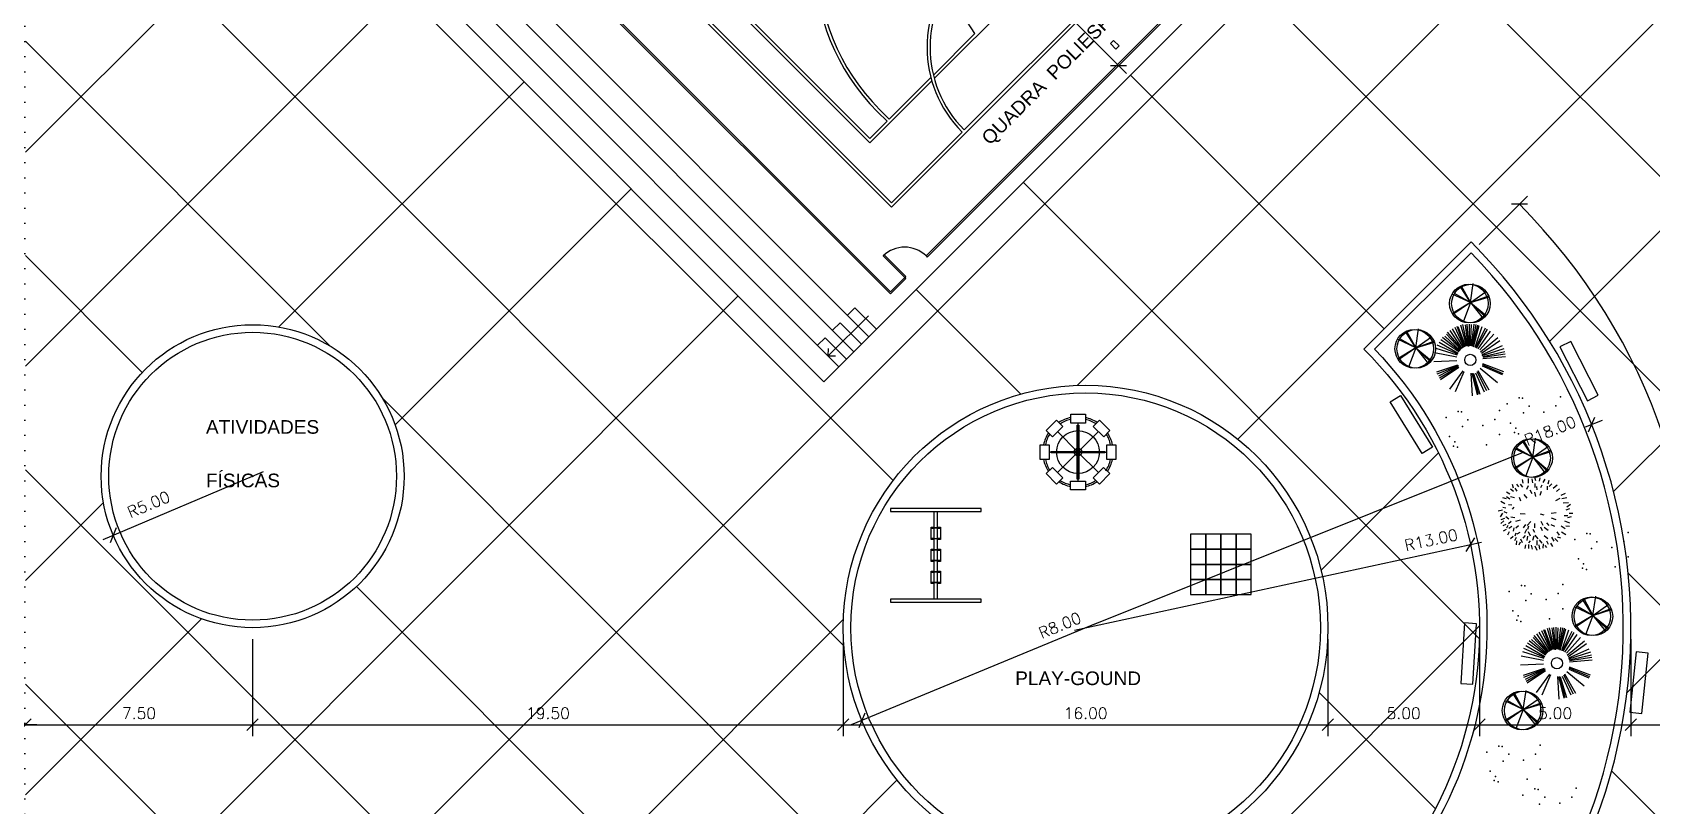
# Model space of a CAD drawing. Header units: millimetres. Extents: x 71 to 407, y 12 to 405.
# Drawn here: x 242.8 to 296.2, y 191 to 216.5 of the extents above; entities that cross this region are included whole.
import ezdxf

# ---------------------------------------------------------------- set-up
doc = ezdxf.new("R2010")
doc.units = ezdxf.units.MM
doc.header["$LTSCALE"] = 0.25
for name, color, linetype in [('ALAMBRADO', 1, 'Continuous'), ('BANCOS', 21, 'Continuous'), ('canteiro', 4, 'Continuous'), ('COTA', 240, 'Continuous'), ('COTAS', 240, 'Continuous'), ('EXTERN', 7, 'Continuous'), ('EXTERN-I', 251, 'Continuous'), ('GRAMA', 3, 'Continuous'), ('PISO-CONCRETO', 8, 'Continuous'), ('pisos-concreto', 9, 'Continuous'), ('QUADRA-LINH-1', 1, 'Continuous'), ('QUADRA-LINH-3', 1, 'Continuous'), ('QUADRA-LINH-5', 1, 'Continuous'), ('QUADRA-LINH-7', 1, 'Continuous'), ('TEXTO1', 7, 'Continuous')]:
    doc.layers.add(name, color=color, linetype=linetype)
doc.layers.add('PLANTS', color=3, linetype='Continuous', lineweight=25)
doc.styles.get("Standard").update_dxf_attribs({"font": 'romans.shx'})
doc.styles.add('TECHNICLIGHT', font='arial.ttf')
doc.dimstyles.new('250', dxfattribs={"dimscale": 2.5, "dimtxt": 0.15, "dimasz": 0.15, "dimexe": 0.15, "dimexo": 0.15, "dimgap": 0.075, "dimtad": 1, "dimzin": 4, "dimdsep": 46, "dimtxsty": 'Standard', "dimblk1": 'OBLIQUE', "dimblk2": 'OBLIQUE', "dimsah": 1, "dimcen": 0.09, "dimdle": 0.15, "dimclrd": 256, "dimclre": 256, "dimclrt": 7, "dimadec": 0, "dimazin": 0, "dimtfac": 1, "dimtmove": 2, "dimatfit": 3, "dimldrblk": 'ORIGIN', "dimfxl": 1, "dimtolj": 1, "dimtzin": 4, "dimlwd": -1, "dimarcsym": 0})

# ---------------------------------------------------------------- blocks, each defined once
blk = doc.blocks.new('_OBLIQUE')
at = {"color": 0, "linetype": 'ByBlock'}
blk.add_line((-0.5, -0.5), (0.5, 0.5), dxfattribs=at)
blk = doc.blocks.new('*D39')
at = {"layer": 'COTAS'}
blk.add_line((278.885, 215.132), (254.313, 239.704), dxfattribs=at)
at = {"layer": 'DEFPOINTS', "color": 0}
for p in [(254.578, 239.439), (254.578, 239.439), (278.62, 215.397)]:
    blk.add_point(p, dxfattribs=at)
at = {"layer": 'COTAS', "xscale": 0.375, "yscale": 0.375, "zscale": 0.375}
for p, rotation in [((254.578, 239.439), 134.9999999999999), ((278.62, 215.397), 314.9999999999998)]:
    blk.add_blockref('_OBLIQUE', p, dxfattribs=dict(at, rotation=rotation))
at = {"layer": 'COTAS', "color": 7, "insert": (266.864, 227.683), "char_height": 0.375, "attachment_point": 5, "rotation": 315}
blk.add_mtext('\\A1;34.00', dxfattribs=at)
blk = doc.blocks.new('_Origin')
at = {"color": 0, "linetype": 'ByBlock', "lineweight": -2}
blk.add_line((0, 0), (-1, 0), dxfattribs=at)
blk.add_circle((0, 0), 0.5, dxfattribs=at)
blk = doc.blocks.new('B')
at = {"layer": 'BANCOS'}
blk.add_lwpolyline([(-1, 0), (1, 0), (1, 0.4), (-1, 0.4)], close=True, dxfattribs=at)
blk = doc.blocks.new('T34A')
at = {"color": 91, "linetype": 'Continuous'}
for p, q in [((-0.071, 0.189), (-0.207, 0.461)), ((-0.056, 0.186), (-0.181, 0.472)), ((-0.053, 0.193), (-0.15, 0.492)), ((-0.044, 0.198), (-0.124, 0.494)), ((0.018, 0.205), (0.023, 0.524)), ((0.068, 0.202), (0.148, 0.506)), ((0.095, 0.188), (0.207, 0.48)), ((0.109, 0.186), (0.251, 0.463)), ((-0.14, 0.116), (-0.411, 0.253)), ((-0.126, 0.129), (-0.369, 0.33)), ((-0.076, 0.182), (-0.233, 0.446)), ((0.119, 0.18), (0.286, 0.434)), ((0.14, 0.169), (0.32, 0.409)), ((0.149, 0.157), (0.353, 0.383)), ((0.159, 0.148), (0.371, 0.351)), ((0.169, 0.137), (0.396, 0.324)), ((0.177, 0.128), (0.422, 0.307)), ((0.182, 0.118), (0.442, 0.269)), ((0.191, 0.1), (0.463, 0.238)), ((-0.166, 0.022), (-0.48, 0.023)), ((-0.171, 0.005), (-0.474, -0.047)), ((0.198, 0.081), (0.491, 0.171)), ((0.199, 0.089), (0.481, 0.2)), ((0.203, 0.026), (0.516, 0.027)), ((0.206, 0.067), (0.489, 0.154)), ((0.21, 0.054), (0.509, 0.116)), ((0.21, 0.042), (0.513, 0.088)), ((0.211, 0), (0.507, -0.033)), ((0.213, 0.015), (0.516, -0.002)), ((0.215, 0.035), (0.51, 0.052)), ((-0.172, -0.018), (-0.467, -0.085)), ((-0.169, -0.009), (-0.463, -0.064)), ((-0.166, -0.045), (-0.435, -0.148)), ((-0.15, -0.065), (-0.42, -0.18)), ((-0.137, -0.078), (-0.412, -0.215)), ((-0.107, -0.112), (-0.319, -0.339)), ((-0.074, -0.141), (-0.214, -0.414)), ((-0.058, -0.144), (-0.197, -0.424)), ((-0.042, -0.149), (-0.171, -0.435)), ((0.027, -0.16), (0.036, -0.476)), ((0.044, -0.163), (0.072, -0.471)), ((0.055, -0.158), (0.106, -0.468)), ((0.069, -0.154), (0.147, -0.461)), ((0.084, -0.152), (0.189, -0.442)), ((0.103, -0.145), (0.263, -0.411)), ((0.121, -0.134), (0.303, -0.384)), ((0.148, -0.124), (0.352, -0.333)), ((0.163, -0.103), (0.399, -0.287)), ((0.177, -0.08), (0.43, -0.25)), ((0.187, -0.069), (0.449, -0.22)), ((0.188, -0.061), (0.47, -0.179)), ((0.195, -0.041), (0.486, -0.136)), ((0.205, -0.03), (0.495, -0.117)), ((0.208, -0.022), (0.502, -0.097)), ((0.213, -0.012), (0.511, -0.068))]:
    blk.add_line(p, q, dxfattribs=at)
at = {"color": 1, "linetype": 'Continuous'}
blk.add_circle((0.018, 0.017), 0.0777, dxfattribs=at)
blk = doc.blocks.new('Biptre23')
for p, q in [((-1.17, 2.49), (-1.27, 2.87)), ((-0.82, 2.59), (-0.96, 2.94)), ((-0.6, 2.84), (-0.75, 3.12)), ((-0.29, 2.87), (-0.29, 3.19)), ((0.07, 2.84), (0.17, 3.16)), ((0.52, 2.84), (0.52, 3.16)), ((0.66, 2.63), (0.84, 2.91)), ((1.05, 2.56), (1.3, 2.91)), ((-2.3, 1.46), (-2.61, 1.61)), ((-2.37, 1.75), (-2.51, 2.03)), ((-1.98, 1.57), (-2.22, 1.78)), ((-1.94, 1.96), (-2.15, 2.17)), ((-1.59, 2.03), (-1.84, 2.24)), ((-1.63, 2.38), (-1.77, 2.66)), ((-0.99, 1.18), (-1.31, 1.43)), ((-1.2, 1.92), (-1.13, 2.28)), ((-0.64, 1.64), (-0.89, 1.92)), ((-0.53, 2.24), (-0.6, 2.59)), ((-0.29, 1.5), (-0.46, 1.85)), ((-0.29, 2.1), (-0.39, 2.38)), ((-0.04, 2.35), (0.03, 2.63)), ((0.07, 1.71), (0.1, 2.06)), ((0.59, 2.31), (0.52, 2.63)), ((1.4, 2.35), (1.58, 2.63)), ((1.51, 1.57), (1.83, 1.85)), ((1.86, 2.13), (2.18, 2.38)), ((2, 1.85), (2.39, 2.03)), ((2.18, 1.5), (2.64, 1.64)), ((2.6, 1.25), (2.85, 1.54)), ((-2.79, 0.23), (-3.18, 0.34)), ((-2.75, 0.69), (-3.07, 0.69)), ((-2.54, 1.15), (-2.89, 1.25)), ((-2.44, 0.72), (-2.79, 0.87)), ((-2.08, 0.94), (-2.44, 0.94)), ((-2.15, 0.27), (-2.44, 0.23)), ((-1.94, 0.13), (-2.05, -0.08)), ((-1.48, 0.79), (-1.66, 1.08)), ((0.45, 0.09), (0.77, 0.09)), ((1.37, 0.37), (1.79, 0.55)), ((2.53, 0.44), (2.85, 0.51)), ((2.6, 0.97), (2.88, 1.15)), ((2.88, 0.34), (3.2, 0.51)), ((2.92, 0.76), (3.24, 0.83)), ((-2.86, -0.37), (-3.21, -0.54)), ((-2.79, -0.61), (-2.93, -0.97)), ((-2.61, -0.12), (-2.89, -0.12)), ((-2.51, -1.04), (-2.79, -1.21)), ((-2.51, -1.25), (-2.72, -1.53)), ((-2.4, -0.51), (-2.68, -0.47)), ((-2.12, -1), (-2.44, -0.86)), ((-1.87, -1.14), (-2.05, -1.42)), ((-1.63, -0.75), (-2.01, -0.79)), ((-1.13, -0.86), (-1.52, -1.07)), ((-1.17, -1.39), (-1.34, -1.64)), ((-0.82, -0.23), (-1.27, -0.3)), ((-0.6, -1.11), (-0.71, -1.46)), ((-0.18, -0.75), (-0.43, -1.18)), ((-0.29, -1.21), (-0.32, -1.5)), ((0.14, -1.35), (0.35, -1.6)), ((0.17, -0.83), (0.24, -1.21)), ((0.66, -0.51), (0.91, -0.83)), ((0.73, -1), (0.95, -1.28)), ((1.05, -0.97), (1.47, -1.14)), ((1.16, -0.54), (1.44, -0.72)), ((1.47, -0.01), (1.9, -0.08)), ((1.58, -0.61), (1.93, -0.68)), ((2.25, -1.11), (2.5, -1.35)), ((2.5, -0.51), (2.88, -0.65)), ((2.64, -1), (3.06, -1.14)), ((2.67, -0.01), (3.13, -0.08)), ((2.88, -0.4), (3.2, -0.37)), ((-2.26, -1.53), (-2.51, -1.71)), ((-2.15, -1.95), (-2.37, -2.16)), ((-2.08, -1.57), (-2.15, -1.81)), ((-1.73, -1.57), (-1.94, -1.81)), ((-1.84, -2.09), (-1.91, -2.41)), ((-1.41, -2.41), (-1.59, -2.66)), ((-1.52, -1.64), (-1.52, -1.95)), ((-1.24, -2.06), (-1.27, -2.34)), ((-1.13, -2.41), (-1.2, -2.73)), ((-0.92, -1.92), (-1.13, -2.13)), ((-1.03, -2.69), (-0.99, -3.04)), ((-0.68, -2.73), (-0.75, -3.01)), ((-0.71, -2.45), (-0.5, -2.73)), ((-0.39, -2.06), (-0.53, -2.34)), ((-0.39, -1.53), (-0.5, -1.92)), ((-0.22, -1.67), (0.03, -1.99)), ((-0.18, -2.06), (-0.15, -2.45)), ((0.14, -2.41), (0.03, -2.62)), ((0.07, -2.76), (0.17, -3.12)), ((0.31, -2.76), (0.49, -3.08)), ((0.35, -1.95), (0.35, -2.34)), ((0.42, -1.85), (0.77, -2.09)), ((0.66, -2.76), (0.91, -3.08)), ((0.7, -2.27), (0.8, -2.66)), ((0.91, -2.16), (1.19, -2.37)), ((0.98, -2.59), (1.12, -2.94)), ((1.23, -1.67), (1.61, -1.85)), ((1.33, -2.41), (1.37, -2.8)), ((1.51, -2.52), (1.69, -2.66)), ((1.54, -2.09), (1.76, -2.34)), ((1.9, -1.67), (2.18, -1.95)), ((1.93, -2.2), (2.18, -2.45)), ((2.21, -1.71), (2.53, -1.92)), ((2.39, -1.53), (2.67, -1.53)), ((-0.18, -2.87), (-0.15, -3.19))]:
    blk.add_line(p, q)
blk = doc.blocks.new('T41')
at = {"color": 86, "linetype": 'Continuous'}
for p, q in [((0.004, 0.005), (-0.195, 0.432)), ((0.004, 0.005), (-0.082, 0.469)), ((0.004, 0.005), (-0.054, 0.475)), ((0.004, 0.005), (-0.443, 0.154)), ((-0.442, -0.144), (0.004, 0.005)), ((0.004, 0.005), (-0.435, -0.172)), ((0.004, 0.005), (-0.285, -0.343)), ((0.004, 0.005), (-0.285, -0.401)), ((0.004, 0.005), (0.382, 0.324)), ((0.004, 0.005), (0.407, 0.292)), ((0.004, 0.005), (0.442, 0.238)), ((0.004, 0.005), (0.437, -0.256)), ((0.004, 0.005), (0.212, -0.469)), ((0.004, 0.005), (0.186, -0.48))]:
    blk.add_line(p, q, dxfattribs=at)
at = {"color": 3, "linetype": 'Continuous'}
for centre in [(0.018, -0.039), (0.029, 0.01)]:
    blk.add_circle(centre, 0.472, dxfattribs=at)
blk = doc.blocks.new('*D59')
at = {"layer": 'COTA', "lineweight": -2}
blk.add_line((250.032, 196.468), (250.032, 193.269), dxfattribs=at)
at = {"layer": 'COTA'}
blk.add_line((242.157, 193.644), (250.407, 193.644), dxfattribs=at)
at = {"layer": 'DEFPOINTS', "color": 0}
for p in [(250.032, 196.843), (242.532, 193.644), (250.032, 193.644)]:
    blk.add_point(p, dxfattribs=at)
at = {"layer": 'COTA', "xscale": 0.375, "yscale": 0.375, "zscale": 0.375, "rotation": 180}
blk.add_blockref('_OBLIQUE', (242.532, 193.644), dxfattribs=at)
at = {"layer": 'COTA', "xscale": 0.375, "yscale": 0.375, "zscale": 0.375}
blk.add_blockref('_OBLIQUE', (250.032, 193.644), dxfattribs=at)
at = {"layer": 'COTA', "color": 7, "insert": (246.282, 194.019), "char_height": 0.375, "attachment_point": 5}
blk.add_mtext('\\A1;7.50', dxfattribs=at)
blk = doc.blocks.new('*D60')
at = {"layer": 'COTA', "lineweight": -2}
for p, q in [((250.032, 196.468), (250.032, 193.269)), ((269.532, 196.468), (269.532, 193.269))]:
    blk.add_line(p, q, dxfattribs=at)
at = {"layer": 'COTA'}
blk.add_line((249.657, 193.644), (269.907, 193.644), dxfattribs=at)
at = {"layer": 'DEFPOINTS', "color": 0}
for p in [(250.032, 196.843), (269.532, 196.843), (269.532, 193.644)]:
    blk.add_point(p, dxfattribs=at)
at = {"layer": 'COTA', "xscale": 0.375, "yscale": 0.375, "zscale": 0.375, "rotation": 180}
blk.add_blockref('_OBLIQUE', (250.032, 193.644), dxfattribs=at)
at = {"layer": 'COTA', "xscale": 0.375, "yscale": 0.375, "zscale": 0.375}
blk.add_blockref('_OBLIQUE', (269.532, 193.644), dxfattribs=at)
at = {"layer": 'COTA', "color": 7, "insert": (259.782, 194.019), "char_height": 0.375, "attachment_point": 5}
blk.add_mtext('\\A1;19.50', dxfattribs=at)
blk = doc.blocks.new('*D61')
at = {"layer": 'COTA', "lineweight": -2}
for p, q in [((269.532, 196.468), (269.532, 193.269)), ((285.532, 196.468), (285.532, 193.269))]:
    blk.add_line(p, q, dxfattribs=at)
at = {"layer": 'COTA'}
blk.add_line((269.157, 193.644), (285.907, 193.644), dxfattribs=at)
at = {"layer": 'DEFPOINTS', "color": 0}
for p in [(269.532, 196.843), (285.532, 196.843), (285.532, 193.644)]:
    blk.add_point(p, dxfattribs=at)
at = {"layer": 'COTA', "xscale": 0.375, "yscale": 0.375, "zscale": 0.375, "rotation": 180}
blk.add_blockref('_OBLIQUE', (269.532, 193.644), dxfattribs=at)
at = {"layer": 'COTA', "xscale": 0.375, "yscale": 0.375, "zscale": 0.375}
blk.add_blockref('_OBLIQUE', (285.532, 193.644), dxfattribs=at)
at = {"layer": 'COTA', "color": 7, "insert": (277.532, 194.019), "char_height": 0.375, "attachment_point": 5}
blk.add_mtext('\\A1;16.00', dxfattribs=at)
blk = doc.blocks.new('*D62')
at = {"layer": 'COTA', "lineweight": -2}
for p, q in [((285.532, 196.468), (285.532, 193.269)), ((290.532, 196.468), (290.532, 193.269))]:
    blk.add_line(p, q, dxfattribs=at)
at = {"layer": 'COTA'}
blk.add_line((285.157, 193.644), (290.907, 193.644), dxfattribs=at)
at = {"layer": 'DEFPOINTS', "color": 0}
for p in [(285.532, 196.843), (290.532, 196.843), (290.532, 193.644)]:
    blk.add_point(p, dxfattribs=at)
at = {"layer": 'COTA', "xscale": 0.375, "yscale": 0.375, "zscale": 0.375, "rotation": 180}
blk.add_blockref('_OBLIQUE', (285.532, 193.644), dxfattribs=at)
at = {"layer": 'COTA', "xscale": 0.375, "yscale": 0.375, "zscale": 0.375}
blk.add_blockref('_OBLIQUE', (290.532, 193.644), dxfattribs=at)
at = {"layer": 'COTA', "color": 7, "insert": (288.032, 194.019), "char_height": 0.375, "attachment_point": 5}
blk.add_mtext('\\A1;5.00', dxfattribs=at)
blk = doc.blocks.new('*D63')
at = {"layer": 'COTA', "lineweight": -2}
for p, q in [((290.532, 196.468), (290.532, 193.269)), ((295.532, 196.468), (295.532, 193.269))]:
    blk.add_line(p, q, dxfattribs=at)
at = {"layer": 'COTA'}
blk.add_line((290.157, 193.644), (295.907, 193.644), dxfattribs=at)
at = {"layer": 'DEFPOINTS', "color": 0}
for p in [(290.532, 196.843), (295.532, 196.843), (295.532, 193.644)]:
    blk.add_point(p, dxfattribs=at)
at = {"layer": 'COTA', "xscale": 0.375, "yscale": 0.375, "zscale": 0.375, "rotation": 180}
blk.add_blockref('_OBLIQUE', (290.532, 193.644), dxfattribs=at)
at = {"layer": 'COTA', "xscale": 0.375, "yscale": 0.375, "zscale": 0.375}
blk.add_blockref('_OBLIQUE', (295.532, 193.644), dxfattribs=at)
at = {"layer": 'COTA', "color": 7, "insert": (293.032, 194.019), "char_height": 0.375, "attachment_point": 5}
blk.add_mtext('\\A1;5.00', dxfattribs=at)
blk = doc.blocks.new('*D64')
at = {"layer": 'COTA', "lineweight": -2}
for p, q in [((295.532, 196.468), (295.532, 193.269)), ((363.032, 193.968), (363.032, 193.269))]:
    blk.add_line(p, q, dxfattribs=at)
at = {"layer": 'COTA'}
blk.add_line((295.157, 193.644), (363.407, 193.644), dxfattribs=at)
at = {"layer": 'DEFPOINTS', "color": 0}
for p in [(295.532, 196.843), (363.032, 194.343), (363.032, 193.644)]:
    blk.add_point(p, dxfattribs=at)
at = {"layer": 'COTA', "xscale": 0.375, "yscale": 0.375, "zscale": 0.375, "rotation": 180}
blk.add_blockref('_OBLIQUE', (295.532, 193.644), dxfattribs=at)
at = {"layer": 'COTA', "xscale": 0.375, "yscale": 0.375, "zscale": 0.375}
blk.add_blockref('_OBLIQUE', (363.032, 193.644), dxfattribs=at)
at = {"layer": 'COTA', "color": 7, "insert": (329.282, 194.019), "char_height": 0.375, "attachment_point": 5}
blk.add_mtext('\\A1;67.50', dxfattribs=at)
blk = doc.blocks.new('*D87')
at = {"layer": 'COTA'}
blk.add_line((242.907, 193.644), (237.157, 193.644), dxfattribs=at)
at = {"layer": 'DEFPOINTS', "color": 0}
for p in [(237.532, 193.644), (237.532, 193.644), (242.532, 193.644)]:
    blk.add_point(p, dxfattribs=at)
at = {"layer": 'COTA', "xscale": 0.375, "yscale": 0.375, "zscale": 0.375, "rotation": 180}
blk.add_blockref('_OBLIQUE', (237.532, 193.644), dxfattribs=at)
at = {"layer": 'COTA', "xscale": 0.375, "yscale": 0.375, "zscale": 0.375}
blk.add_blockref('_OBLIQUE', (242.532, 193.644), dxfattribs=at)
at = {"layer": 'COTA', "color": 7, "insert": (240.032, 194.019), "char_height": 0.375, "attachment_point": 5}
blk.add_mtext('\\A1;5.00', dxfattribs=at)
blk = doc.blocks.new('*D99')
at = {"layer": 'COTA'}
blk.add_line((277.878, 196.986), (269.794, 193.637), dxfattribs=at)
at = {"layer": 'DEFPOINTS', "color": 0}
for p in [(277.532, 196.843), (270.141, 193.781)]:
    blk.add_point(p, dxfattribs=at)
at = {"layer": 'COTA', "xscale": 0.375, "yscale": 0.375, "zscale": 0.375, "rotation": 202.5005926399697}
blk.add_blockref('_OBLIQUE', (270.141, 193.781), dxfattribs=at)
at = {"layer": 'COTA', "color": 7, "insert": (276.681, 196.923), "char_height": 0.375, "attachment_point": 5, "rotation": 22.5006}
blk.add_mtext('\\A1;R8.00', dxfattribs=at)
blk = doc.blocks.new('*D100')
at = {"layer": 'COTA'}
blk.add_line((277.165, 196.763), (290.606, 199.662), dxfattribs=at)
at = {"layer": 'DEFPOINTS', "color": 0}
for p in [(290.24, 199.583), (277.532, 196.843)]:
    blk.add_point(p, dxfattribs=at)
at = {"layer": 'COTA', "xscale": 0.375, "yscale": 0.375, "zscale": 0.375, "rotation": 12.17137274441593}
blk.add_blockref('_OBLIQUE', (290.24, 199.583), dxfattribs=at)
at = {"layer": 'COTA', "color": 7, "insert": (288.937, 199.739), "char_height": 0.375, "attachment_point": 5, "rotation": 12.1714}
blk.add_mtext('\\A1;R13.00', dxfattribs=at)
blk = doc.blocks.new('*D101')
at = {"layer": 'COTA'}
for p, q in [((294.585, 203.687), (294.023, 203.461)), ((277.184, 196.703), (291.952, 202.63))]:
    blk.add_line(p, q, dxfattribs=at)
at = {"layer": 'DEFPOINTS', "color": 0}
for p in [(294.237, 203.547), (277.532, 196.843)]:
    blk.add_point(p, dxfattribs=at)
at = {"layer": 'COTA', "xscale": 0.375, "yscale": 0.375, "zscale": 0.375, "rotation": 21.86825150476735}
blk.add_blockref('_OBLIQUE', (294.237, 203.547), dxfattribs=at)
at = {"layer": 'COTA', "color": 7, "insert": (292.869, 203.341), "char_height": 0.375, "attachment_point": 5, "rotation": 21.8683}
blk.add_mtext('\\A1;R18.00', dxfattribs=at)
blk = doc.blocks.new('*D102')
at = {"layer": 'COTA'}
for p, q in [((290.52, 209.485), (292.117, 211.082)), ((286.81, 181.272), (287.936, 179.322))]:
    blk.add_line(p, q, dxfattribs=at)
blk.add_arc((277.841, 196.806), 19.814, 300, 45, dxfattribs=at)
at = {"layer": 'DEFPOINTS', "color": 0}
for p in [(290.255, 209.22), (287.072, 206.037), (295.799, 188.433), (284.372, 185.495), (286.622, 181.597)]:
    blk.add_point(p, dxfattribs=at)
at = {"layer": 'COTA', "xscale": 0.375, "yscale": 0.375, "zscale": 0.375}
for p, rotation in [((291.852, 210.817), 134.9999999999998), ((287.748, 179.647), 210.0000000000002)]:
    blk.add_blockref('_OBLIQUE', p, dxfattribs=dict(at, rotation=rotation))
at = {"layer": 'COTA', "color": 7, "insert": (297.114, 194.269), "char_height": 0.375, "attachment_point": 5, "rotation": 82.5}
blk.add_mtext('\\A1;105°', dxfattribs=at)
blk = doc.blocks.new('*D117')
at = {"layer": 'COTA'}
blk.add_line((250.377, 201.989), (245.082, 199.747), dxfattribs=at)
at = {"layer": 'DEFPOINTS', "color": 0}
for p in [(250.032, 201.843), (245.427, 199.893)]:
    blk.add_point(p, dxfattribs=at)
at = {"layer": 'COTA', "xscale": 0.375, "yscale": 0.375, "zscale": 0.375, "rotation": 202.9433303388457}
blk.add_blockref('_OBLIQUE', (245.427, 199.893), dxfattribs=at)
at = {"layer": 'COTA', "color": 7, "insert": (246.599, 200.914), "char_height": 0.375, "attachment_point": 5, "rotation": 22.9433}
blk.add_mtext('\\A1;R5.00', dxfattribs=at)

msp = doc.modelspace()

# ---------------------------------------------------------------- hatches: boundary and pattern name
at = {"layer": 'PISO-CONCRETO'}
h = msp.add_hatch(dxfattribs=at)
h.set_pattern_fill('_USER', color=256, scale=0.5, style=0, double=1, pattern_type=0)
h.set_pattern_definition([(0, (311.53186, 147.1925), (0, 0.5), []), (90, (311.53186, 147.1925), (-0.5, 3e-17), [])])
edge = h.paths.add_edge_path()
edge.add_arc((378.032, 149.693), 7.5, 270, 360)
edge.add_line((385.532, 149.693), (385.532, 253.993))
edge.add_arc((378.032, 253.993), 7.5, 0, 90)
edge.add_line((378.032, 261.493), (245.032, 261.493))
edge.add_arc((245.032, 253.993), 7.5, 90, 180)
edge.add_line((237.532, 253.993), (237.532, 149.693))
edge.add_arc((245.032, 149.693), 7.5, 180, 270)
edge.add_line((245.032, 142.193), (378.032, 142.193))
edge = h.paths.add_edge_path(flags=16)
edge.add_arc((378.032, 149.693), 2.5, 270, 360)
edge.add_line((380.532, 149.693), (380.532, 253.993))
edge.add_arc((378.032, 253.993), 2.5, 0, 90)
edge.add_line((378.032, 256.493), (245.032, 256.493))
edge.add_arc((245.032, 253.993), 2.5, 90, 180)
edge.add_line((242.532, 253.993), (242.532, 149.693))
edge.add_arc((245.032, 149.693), 2.5, 180, 270)
edge.add_line((245.032, 147.193), (378.032, 147.193))
at = {"layer": 'pisos-concreto'}
h = msp.add_hatch(dxfattribs=at)
h.set_pattern_fill('_USER', color=256, scale=5, angle=45, style=0, double=1, pattern_type=0)
h.set_pattern_definition([(45, (311.532, 147.1925), (-3.53553, 3.53553), []), (135, (311.532, 147.1925), (-3.53553, -3.53553), [])])
h.paths.add_polyline_path([(363.032, 221.702, 0.319198), (375.322, 233.993), (380.375, 233.993, -0.170799), (374.437, 222.118), (380.532, 222.118), (380.532, 253.993, 0.414214), (378.032, 256.493), (372.338, 256.493), (372.338, 252.636, -0.206358), (380.375, 238.993), (375.322, 238.993, 0.319198), (363.032, 251.283), (363.032, 256.336, -0.127213), (372.338, 252.636), (372.338, 256.493), (360.532, 256.493), (360.532, 241.543, -0.414214), (365.582, 236.493, -1), (355.482, 236.493, -0.414214), (360.532, 241.543), (360.532, 256.493), (351.754, 256.493), (351.754, 254.463, -0.082452), (358.032, 256.336), (358.032, 251.283, 0.319198), (345.742, 238.993), (340.689, 238.993, -0.252967), (351.754, 254.463), (351.754, 256.493), (331.826, 256.493), (331.826, 251.961, -0.378826), (335.557, 247.743, -1), (327.057, 247.743, -0.450509), (331.826, 251.961), (331.826, 256.493), (321.925, 256.493, 0.098776), (308.175, 253.329), (308.175, 247.753, -0.068045), (316.048, 250.725), (316.717, 247.8, -0.014968), (318.365, 248.126), (318.858, 245.167, 0.182114), (303.573, 236.304), (301.25, 238.202, -0.014968), (302.351, 239.47), (300.145, 241.504, -0.082452), (308.175, 247.753), (308.175, 253.329, 0.161455), (291.463, 237.972), (272.943, 256.493), (251.768, 256.493, -0.220092), (258.808, 253.236), (256.902, 251.618, 1), (246.634, 242.894), (244.729, 241.276, -0.177903), (242.532, 247.256), (242.532, 229.122), (244.735, 229.122), (244.144, 229.712), (264.863, 250.43), (289.611, 225.681), (268.893, 204.963), (244.735, 229.122), (242.532, 229.122), (242.532, 200.011), (245.379, 200.011, -0.094039), (245.032, 201.843, -1), (255.032, 201.843, -0.094039), (254.684, 200.011), (270.186, 200.011, -0.657735), (284.878, 200.011), (290.14, 200.011, 0.135728), (286.72, 206.039), (290.256, 209.574, -0.493239), (286.532, 181.254), (284.032, 185.584, 0.335111), (290.14, 200.011), (284.878, 200.011, -0.102155), (285.532, 196.843, -1), (269.532, 196.843, -0.102155), (270.186, 200.011), (254.684, 200.011, -0.681016), (245.379, 200.011), (242.532, 200.011), (242.532, 183.595), (251.16, 183.595, -0.118042), (259.875, 186.879), (259.875, 183.595), (264.875, 183.595), (264.875, 186.879, -0.342564), (282.218, 169.536), (277.165, 169.536, 0.319198), (264.875, 181.826), (264.875, 183.595), (259.875, 183.595), (259.875, 181.826, 0.319198), (247.585, 169.536), (242.532, 169.536), (242.532, 164.536), (247.585, 164.536, 0.319198), (259.875, 152.245), (259.875, 147.193), (264.875, 147.193), (264.875, 152.245, 0.319198), (277.165, 164.536), (282.218, 164.536, -0.168261), (276.422, 152.799), (276.422, 147.193), (301.532, 147.193), (301.532, 167.193), (306.532, 167.193), (306.532, 147.193), (316.532, 147.193), (316.532, 167.193), (321.532, 167.193), (321.532, 147.193), (343.532, 147.193), (343.532, 152.193), (347.155, 152.193), (347.155, 157.666), (345.594, 157.193, -0.243304), (348.934, 175.263), (352.507, 171.69, 0.232179), (350.379, 158.644), (347.155, 157.666), (347.155, 152.193), (349.532, 152.193), (349.532, 147.193), (359.532, 147.193), (359.532, 152.193), (365.532, 152.193), (365.532, 147.193), (378.032, 147.193, 0.414214), (380.532, 149.693), (380.532, 152.193), (375.532, 152.193), (375.532, 158.193), (380.532, 158.193), (380.532, 168.193), (375.532, 168.193), (375.532, 174.193), (380.532, 174.193), (380.532, 180.968), (372.265, 180.968), (370.532, 176.833, 0.259311), (356.042, 175.226), (352.469, 178.799, -0.27058), (372.465, 181.445), (372.265, 180.968), (380.532, 180.968), (380.532, 194.343), (363.032, 194.343), (363.032, 199.343), (380.532, 199.343), (380.532, 204.343), (363.032, 204.343), (363.032, 209.343), (380.532, 209.343), (380.532, 222.118), (374.437, 222.118, -0.16227), (363.032, 216.649)])
h.paths.add_polyline_path([(267.425, 167.036, -1), (257.325, 167.036, -1)], flags=16)
h.paths.add_polyline_path([(266.625, 167.036, -1), (258.125, 167.036, -1)], flags=0)
h.paths.add_polyline_path([(265.29, 169.774, -0.396021), (265.29, 164.297), (262.552, 167.036), (262.375, 167.036), (262.375, 166.859), (265.114, 164.12, -0.396021), (259.636, 164.12), (262.375, 166.859), (262.375, 167.036), (262.198, 167.036), (259.46, 164.297, -0.396021), (259.46, 169.774), (262.198, 167.036), (262.375, 167.036), (262.375, 167.212), (259.636, 169.951, -0.396021), (265.114, 169.951), (262.375, 167.212), (262.375, 167.036), (262.552, 167.036)], flags=0)

# ---------------------------------------------------------------- linework, layer by layer
for p, q in [((245.629, 231.197), (270.378, 206.448)), ((245.134, 230.702), (269.883, 205.953)), ((244.639, 230.207), (269.388, 205.458)), ((244.144, 229.712), (268.893, 204.963)), ((268.893, 204.963), (289.611, 225.681)), ((270.362, 207.14), (269.035, 205.812)), ((269.176, 206.66), (269.424, 206.908)), ((269.424, 206.908), (270.131, 206.201)), ((269.671, 207.155), (269.918, 207.403)), ((269.918, 207.403), (270.626, 206.696)), ((268.681, 206.165), (268.929, 206.413)), ((268.929, 206.413), (269.636, 205.706)), ((269.035, 205.812), (269.039, 206.054)), ((269.035, 205.812), (269.277, 205.816))]:
    msp.add_line(p, q)
at = {"layer": 'ALAMBRADO'}
for p, q in [((247.044, 231.904), (271.085, 207.862)), ((247.114, 231.904), (271.085, 207.933)), ((272.263, 209.111), (286.642, 223.489)), ((272.298, 209.076), (286.712, 223.489)), ((272.263, 209.111), (272.298, 209.076)), ((271.085, 207.933), (271.591, 208.439)), ((271.085, 207.862), (271.591, 208.369))]:
    msp.add_line(p, q, dxfattribs=at)
at = {"layer": 'canteiro'}
for points in [[(290.256, 209.574), (286.72, 206.039, -0.493276), (284.032, 185.584), (286.532, 181.254, 0.493239)], [(290.255, 209.22), (287.072, 206.037, -0.481597), (284.372, 185.495), (286.622, 181.597, 0.484515)]]:
    msp.add_lwpolyline(points, format="xyb", close=True, dxfattribs=at)
for centre, radius in [((250.032, 201.843), 5), ((250.032, 201.843), 4.75), ((277.532, 196.843), 8), ((277.532, 196.843), 7.75)]:
    msp.add_circle(centre, radius, dxfattribs=at)
at = {"layer": 'EXTERN', "color": 197}
for q in [(276.605, 203.316), (277.281, 203.595), (277.956, 203.315), (276.325, 202.64), (276.604, 201.965), (278.236, 202.639), (277.956, 201.964), (277.28, 201.684)]:
    msp.add_line((277.28, 202.64), q, dxfattribs=at)
at = {"layer": 'EXTERN', "color": 204}
for p, q in [((272.537, 200.157), (272.537, 200.682)), ((272.637, 200.157), (272.637, 200.682)), ((272.537, 199.782), (272.537, 200.132)), ((272.537, 199.782), (272.537, 200.132)), ((272.637, 199.782), (272.637, 200.132)), ((272.637, 199.782), (272.637, 200.132)), ((272.537, 199.432), (272.537, 199.757)), ((272.537, 199.057), (272.537, 199.407)), ((272.537, 199.057), (272.537, 199.407)), ((272.637, 199.432), (272.637, 199.757)), ((272.637, 199.057), (272.637, 199.407)), ((272.637, 199.057), (272.637, 199.407)), ((272.537, 198.707), (272.537, 199.032)), ((272.637, 198.707), (272.637, 199.032)), ((272.537, 198.332), (272.537, 198.682)), ((272.537, 198.332), (272.537, 198.682)), ((272.537, 197.782), (272.537, 198.322)), ((272.637, 198.332), (272.637, 198.682)), ((272.637, 198.332), (272.637, 198.682)), ((272.637, 197.782), (272.637, 198.322))]:
    msp.add_line(p, q, dxfattribs=at)
at = {"layer": 'EXTERN', "color": 212}
for p, q in [((272.437, 199.757), (272.437, 200.157)), ((272.437, 200.157), (272.537, 200.157)), ((272.637, 200.157), (272.737, 200.157)), ((272.737, 200.157), (272.737, 199.757)), ((272.537, 199.757), (272.437, 199.757)), ((272.437, 199.432), (272.537, 199.432)), ((272.437, 199.032), (272.437, 199.432)), ((272.737, 199.757), (272.637, 199.757)), ((272.637, 199.432), (272.737, 199.432)), ((272.737, 199.432), (272.737, 199.032)), ((272.537, 199.032), (272.437, 199.032)), ((272.737, 199.032), (272.637, 199.032)), ((272.437, 198.307), (272.437, 198.707)), ((272.437, 198.707), (272.537, 198.707)), ((272.637, 198.707), (272.737, 198.707)), ((272.737, 198.707), (272.737, 198.307)), ((272.537, 198.307), (272.437, 198.307)), ((272.737, 198.307), (272.637, 198.307))]:
    msp.add_line(p, q, dxfattribs=at)
at = {"layer": 'EXTERN', "color": 1}
for points in [[(276.227, 203.351), (276.57, 203.694), (276.777, 203.487), (276.434, 203.144)], [(277.038, 203.888), (277.524, 203.888), (277.524, 203.595), (277.038, 203.595)], [(277.991, 203.693), (278.335, 203.35), (278.128, 203.143), (277.785, 203.487)], [(276.033, 202.398), (276.033, 202.883), (276.325, 202.883), (276.325, 202.398)], [(278.528, 202.882), (278.528, 202.396), (278.236, 202.396), (278.236, 202.882)], [(276.569, 201.586), (276.226, 201.93), (276.433, 202.136), (276.776, 201.793)], [(278.334, 201.929), (277.991, 201.585), (277.784, 201.792), (278.127, 202.135)], [(277.523, 201.392), (277.037, 201.392), (277.037, 201.684), (277.523, 201.684)], [(280.997, 199.435), (281.497, 199.435), (281.497, 199.935), (280.997, 199.935)], [(281.497, 199.435), (281.997, 199.435), (281.997, 199.935), (281.497, 199.935)], [(281.997, 199.435), (282.497, 199.435), (282.497, 199.935), (281.997, 199.935)], [(282.497, 199.435), (282.997, 199.435), (282.997, 199.935), (282.497, 199.935)], [(280.997, 198.935), (281.497, 198.935), (281.497, 199.435), (280.997, 199.435)], [(281.497, 198.935), (281.997, 198.935), (281.997, 199.435), (281.497, 199.435)], [(281.997, 198.935), (282.497, 198.935), (282.497, 199.435), (281.997, 199.435)], [(282.497, 198.935), (282.997, 198.935), (282.997, 199.435), (282.497, 199.435)], [(280.997, 198.435), (281.497, 198.435), (281.497, 198.935), (280.997, 198.935)], [(281.497, 198.435), (281.997, 198.435), (281.997, 198.935), (281.497, 198.935)], [(281.997, 198.435), (282.497, 198.435), (282.497, 198.935), (281.997, 198.935)], [(282.497, 198.435), (282.997, 198.435), (282.997, 198.935), (282.497, 198.935)], [(280.997, 197.935), (281.497, 197.935), (281.497, 198.435), (280.997, 198.435)], [(281.497, 197.935), (281.997, 197.935), (281.997, 198.435), (281.497, 198.435)], [(281.997, 197.935), (282.497, 197.935), (282.497, 198.435), (281.997, 198.435)], [(282.497, 197.935), (282.997, 197.935), (282.997, 198.435), (282.497, 198.435)]]:
    msp.add_lwpolyline(points, close=True, dxfattribs=at)
at = {"layer": 'EXTERN', "color": 197}
for points in [[(277.303, 203.53), (277.303, 202.64), (277.258, 202.64), (277.258, 203.53)], [(276.39, 202.662), (277.28, 202.662), (277.28, 202.618), (276.39, 202.618)], [(277.258, 201.75), (277.258, 202.64), (277.303, 202.64), (277.303, 201.75)], [(278.171, 202.618), (277.28, 202.618), (277.28, 202.662), (278.171, 202.662)]]:
    msp.add_lwpolyline(points, close=True, dxfattribs=at)
at = {"layer": 'EXTERN', "color": 204}
for points in [[(274.087, 200.682), (274.087, 200.782), (271.087, 200.782), (271.087, 200.682), (272.537, 200.682)], [(272.637, 200.682), (274.087, 200.682)], [(272.537, 197.782), (271.087, 197.782), (271.087, 197.682), (274.087, 197.682)], [(274.087, 197.682), (274.087, 197.782), (272.637, 197.782)]]:
    msp.add_lwpolyline(points, dxfattribs=at)
at = {"layer": 'EXTERN', "color": 197}
for radius in [0.707, 0.125]:
    msp.add_circle((277.28, 202.64), radius, dxfattribs=at)
for radius, start, end in [(1.164, 102.0121, 122.9323), (1.105, 102.6627, 122.2786), (1.164, 57.0121, 77.9323), (1.105, 57.6627, 77.2786), (1.164, 147.0121, 167.9323), (1.105, 147.6627, 167.2786), (1.105, 12.6627, 32.2786), (1.164, 12.0121, 32.9323), (1.164, 192.0121, 212.9323), (1.105, 192.6627, 212.2786), (1.105, 325.7942, 347.2786), (1.164, 327.0121, 347.9323), (1.164, 237.0121, 257.9323), (1.105, 237.6627, 257.2786), (1.105, 282.6627, 302.2786), (1.164, 282.0121, 302.9323)]:
    msp.add_arc((277.28, 202.64), radius, start, end, dxfattribs=at)
at = {"layer": 'EXTERN-I', "color": 189}
for p, q in [((272.457, 200.147), (272.537, 200.147)), ((272.457, 200.127), (272.457, 200.147)), ((272.457, 200.127), (272.537, 200.127)), ((272.532, 200.142), (272.532, 200.132)), ((272.642, 200.142), (272.532, 200.142)), ((272.642, 200.132), (272.532, 200.132)), ((272.537, 200.142), (272.537, 200.157)), ((272.637, 200.142), (272.637, 200.157)), ((272.637, 200.147), (272.717, 200.147)), ((272.637, 200.127), (272.717, 200.127)), ((272.642, 200.142), (272.642, 200.132)), ((272.717, 200.147), (272.717, 200.127)), ((272.537, 199.787), (272.457, 199.787)), ((272.457, 199.767), (272.457, 199.787)), ((272.537, 199.767), (272.457, 199.767)), ((272.457, 199.422), (272.537, 199.422)), ((272.457, 199.402), (272.457, 199.422)), ((272.457, 199.402), (272.537, 199.402)), ((272.642, 199.782), (272.532, 199.782)), ((272.532, 199.772), (272.532, 199.782)), ((272.642, 199.772), (272.532, 199.772)), ((272.642, 199.417), (272.532, 199.417)), ((272.532, 199.417), (272.532, 199.407)), ((272.642, 199.407), (272.532, 199.407)), ((272.537, 199.757), (272.537, 199.772)), ((272.537, 199.417), (272.537, 199.432)), ((272.717, 199.787), (272.637, 199.787)), ((272.637, 199.757), (272.637, 199.772)), ((272.717, 199.767), (272.637, 199.767)), ((272.637, 199.417), (272.637, 199.432)), ((272.637, 199.422), (272.717, 199.422)), ((272.637, 199.402), (272.717, 199.402)), ((272.642, 199.772), (272.642, 199.782)), ((272.642, 199.417), (272.642, 199.407)), ((272.717, 199.787), (272.717, 199.767)), ((272.717, 199.422), (272.717, 199.402)), ((272.537, 199.062), (272.457, 199.062)), ((272.457, 199.042), (272.457, 199.062)), ((272.537, 199.042), (272.457, 199.042)), ((272.532, 199.047), (272.532, 199.057)), ((272.642, 199.057), (272.532, 199.057)), ((272.642, 199.047), (272.532, 199.047)), ((272.537, 199.032), (272.537, 199.047)), ((272.717, 199.062), (272.637, 199.062)), ((272.637, 199.032), (272.637, 199.047)), ((272.717, 199.042), (272.637, 199.042)), ((272.642, 199.047), (272.642, 199.057)), ((272.717, 199.062), (272.717, 199.042)), ((272.457, 198.697), (272.537, 198.697)), ((272.457, 198.677), (272.457, 198.697)), ((272.457, 198.677), (272.537, 198.677)), ((272.537, 198.337), (272.457, 198.337)), ((272.457, 198.317), (272.457, 198.337)), ((272.532, 198.692), (272.532, 198.682)), ((272.642, 198.692), (272.532, 198.692)), ((272.642, 198.682), (272.532, 198.682)), ((272.642, 198.332), (272.532, 198.332)), ((272.532, 198.322), (272.532, 198.332)), ((272.642, 198.322), (272.532, 198.322)), ((272.637, 198.697), (272.717, 198.697)), ((272.637, 198.677), (272.717, 198.677)), ((272.717, 198.337), (272.637, 198.337)), ((272.642, 198.692), (272.642, 198.682)), ((272.642, 198.322), (272.642, 198.332)), ((272.717, 198.697), (272.717, 198.677)), ((272.717, 198.337), (272.717, 198.317)), ((272.537, 198.317), (272.457, 198.317)), ((272.717, 198.317), (272.637, 198.317))]:
    msp.add_line(p, q, dxfattribs=at)
at = {"layer": 'EXTERN-I'}
for p, q in [((272.537, 198.692), (272.537, 198.707)), ((272.537, 198.307), (272.537, 198.322)), ((272.637, 198.692), (272.637, 198.707)), ((272.637, 198.307), (272.637, 198.322))]:
    msp.add_line(p, q, dxfattribs=at)
at = {"layer": 'EXTERN-I', "color": 204}
for points in [[(272.537, 200.682), (272.637, 200.682)], [(272.637, 197.782), (272.537, 197.782)]]:
    msp.add_lwpolyline(points, dxfattribs=at)
at = {"layer": 'GRAMA', "linetype": 'Continuous'}
for p in [(291.444, 204.229), (291.841, 204.428), (291.953, 204.415), (293.207, 204.459), (289.429, 203.782), (289.826, 203.98), (289.938, 203.967), (290.154, 203.707), (291.043, 203.713), (291.192, 204.012), (291.99, 203.931), (292.17, 204.155), (292.661, 203.962), (293.058, 204.161), (289.545, 203.15), (289.975, 203.483), (290.645, 203.515), (291.192, 203.217), (291.56, 203.598), (291.693, 203.288), (291.733, 203.424), (291.823, 203.244), (292.776, 203.331), (293.207, 203.664), (289.678, 202.84), (289.718, 202.977), (289.808, 202.797), (290.761, 202.883), (294.081, 199.952), (294.192, 199.939), (295.446, 199.983), (293.683, 199.753), (294.23, 199.455), (294.409, 199.679), (294.9, 199.486), (295.297, 199.685), (293.799, 199.122), (293.972, 198.948), (295.446, 199.188), (293.932, 198.811), (294.062, 198.768), (295.015, 198.855), (291.519, 198.037), (291.916, 198.236), (292.028, 198.223), (292.244, 197.963), (293.132, 197.969), (293.281, 198.267), (291.634, 197.406), (292.065, 197.739), (292.735, 197.77), (293.281, 197.472), (291.768, 197.096), (291.808, 197.232), (291.898, 197.052), (292.851, 197.139), (290.772, 192.74), (291.17, 192.939), (291.281, 192.926), (291.319, 192.442), (291.498, 192.666), (291.989, 192.474), (292.386, 192.672), (292.535, 192.97), (290.888, 192.109), (291.061, 191.936), (292.535, 192.176), (291.021, 191.799), (291.151, 191.755), (292.105, 191.842), (292.364, 191.522), (292.476, 191.509), (293.729, 191.553), (291.967, 191.323), (292.513, 191.025), (292.692, 191.249), (293.183, 191.056), (293.58, 191.255)]:
    msp.add_point(p, dxfattribs=at)
at = {"layer": 'PISO-CONCRETO'}
for p, q in [((278.351, 216.118), (278.457, 216.224)), ((278.528, 215.941), (278.351, 216.118)), ((278.634, 216.047), (278.457, 216.224)), ((278.528, 215.941), (278.634, 216.047))]:
    msp.add_line(p, q, dxfattribs=at)
at = {"layer": 'QUADRA-LINH-1'}
for p, q in [((270.849, 209.111), (270.884, 209.146)), ((270.849, 209.111), (271.591, 208.369)), ((270.884, 209.146), (271.591, 208.439)), ((271.556, 208.404), (271.591, 208.439)), ((271.556, 208.404), (271.591, 208.369))]:
    msp.add_line(p, q, dxfattribs=at)
msp.add_arc((271.556, 208.404), 1, 45, 135, dxfattribs=at)
at = {"layer": 'QUADRA-LINH-3'}
for p, q in [((261.256, 222.005), (270.413, 212.848)), ((261.327, 222.075), (270.413, 212.989)), ((272.536, 214.97), (279.605, 222.039)), ((273.878, 216.454), (272.918, 217.927)), ((272.507, 215.082), (273.878, 216.454)), ((271.05, 213.625), (272.424, 215)), ((270.413, 212.848), (272.455, 214.889)), ((270.661, 213.873), (270.979, 213.555)), ((270.732, 213.944), (271.05, 213.625)), ((270.413, 212.989), (270.979, 213.555))]:
    msp.add_line(p, q, dxfattribs=at)
at = {"layer": 'QUADRA-LINH-5'}
for radius in [7.1, 7]:
    msp.add_arc((275.681, 218.893), radius, 45, 225, dxfattribs=at)
at = {"layer": 'QUADRA-LINH-7'}
for p, q in [((249.907, 231.939), (271.121, 210.726)), ((271.121, 210.726), (283.848, 223.454)), ((260.62, 221.368), (271.121, 210.868)), ((273.525, 213.272), (281.303, 221.05)), ((271.121, 210.868), (273.454, 213.201))]:
    msp.add_line(p, q, dxfattribs=at)
for radius in [3.95, 3.85]:
    msp.add_arc((276.247, 215.994), radius, 135, 225, dxfattribs=at)

# ---------------------------------------------------------------- block references
at = {"layer": 'BANCOS'}
for p, rotation in [((294.001, 205.404), 117.1535540382312), ((290.378, 195.978), 86.3894039632745), ((296.003, 195.008), 84.01465439175809)]:
    msp.add_blockref('B', p, dxfattribs=dict(at, rotation=rotation))
at = {"layer": 'BANCOS', "xscale": -1, "rotation": 121.7074700617111}
msp.add_blockref('B', (288.457, 203.655), dxfattribs=at)
at = {"layer": 'GRAMA', "xscale": 0.375, "yscale": 0.375, "zscale": 0.375, "rotation": 346.5578705157354}
msp.add_blockref('Biptre23', (292.366, 200.606), dxfattribs=at)
at = {"layer": 'PLANTS'}
for name, p, xscale, yscale, zscale, rotation in [('T41', (290.231, 207.575), 1.350000000000151, 1.350000000000051, 1.35, 280.3098758809369), ('T34A', (290.273, 205.642), 2.376000000000184, 2.376000000000204, 2.376, 93.59999999999519), ('T41', (288.428, 206.083), 1.350000000000151, 1.350000000000051, 1.35, 280.3098758809369), ('T41', (292.284, 202.477), 1.350000000000151, 1.350000000000051, 1.35, 280.3098758809369), ('T41', (294.274, 197.255), 1.350000000000151, 1.350000000000051, 1.35, 280.3098758809369), ('T34A', (293.134, 195.633), 2.376000000000184, 2.376000000000204, 2.376, 93.59999999999519), ('T41', (291.973, 194.147), 1.350000000000151, 1.350000000000051, 1.35, 280.3098758809369)]:
    msp.add_blockref(name, p, dxfattribs=dict(at, xscale=xscale, yscale=yscale, zscale=zscale, rotation=rotation))

# ---------------------------------------------------------------- texts
at = {"layer": 'TEXTO1', "linetype": 'Continuous', "style": 'TECHNICLIGHT'}
msp.add_text('QUADRA  POLIESPORTIVA  ', height=0.45, rotation=45, dxfattribs=at).set_placement((274.369, 212.744))
for s, p in [('ATIVIDADES ', (248.491, 203.245)), ('FÍSICAS', (248.491, 201.479)), ('PLAY-GOUND', (275.206, 194.951))]:
    msp.add_text(s, height=0.45, dxfattribs=at).set_placement(p)

# ---------------------------------------------------------------- dimensions: what is measured, and where the dimension line sits
at = {"layer": 'COTA'}
dim = msp.add_angular_dim_2l(base=(295.799, 188.433), line1=((284.372, 185.495), (286.622, 181.597)), line2=((290.255, 209.22), (287.072, 206.037)), dimstyle='250', override={"dimdec": 0, "dimazin": 1}, dxfattribs=at)
dim.commit()
dim.dimension.update_dxf_attribs({"geometry": '*D102', "text_midpoint": (297.114, 194.269)})
for center, mpoint, picture, middle in [((277.532, 196.843), (294.237, 203.547), '*D101', (292.869, 203.341)), ((250.032, 201.843), (245.427, 199.893), '*D117', (246.599, 200.914)), ((277.532, 196.843), (290.24, 199.583), '*D100', (288.937, 199.739)), ((277.532, 196.843), (270.141, 193.781), '*D99', (276.681, 196.923))]:
    dim = msp.add_radius_dim(center=center, mpoint=mpoint, dimstyle='250', dxfattribs=at)
    dim.commit()
    dim.dimension.update_dxf_attribs({"geometry": picture, "text_midpoint": middle, "dimtype": 164})
for base, p1, p2, picture, middle in [((250.032, 193.644), (242.532, 193.644), (250.032, 196.843), '*D59', (246.282, 194.019)), ((269.532, 193.644), (250.032, 196.843), (269.532, 196.843), '*D60', (259.782, 194.019)), ((285.532, 193.644), (269.532, 196.843), (285.532, 196.843), '*D61', (277.532, 194.019)), ((290.532, 193.644), (285.532, 196.843), (290.532, 196.843), '*D62', (288.032, 194.019)), ((295.532, 193.644), (290.532, 196.843), (295.532, 196.843), '*D63', (293.032, 194.019)), ((363.032, 193.644), (295.532, 196.843), (363.032, 194.343), '*D64', (329.282, 194.019)), ((237.532, 193.644), (242.532, 193.644), (237.532, 193.644), '*D87', (240.032, 194.019))]:
    dim = msp.add_linear_dim(base=base, p1=p1, p2=p2, dimstyle='250', dxfattribs=at)
    dim.commit()
    dim.dimension.update_dxf_attribs({"geometry": picture, "text_midpoint": middle})
at = {"layer": 'COTAS'}
dim = msp.add_linear_dim(base=(254.578, 239.439), p1=(278.62, 215.397), p2=(254.578, 239.439), angle=135, dimstyle='250', dxfattribs=at)
dim.commit()
dim.dimension.update_dxf_attribs({"geometry": '*D39', "text_midpoint": (266.864, 227.683)})

doc.saveas('drawing.dxf')
